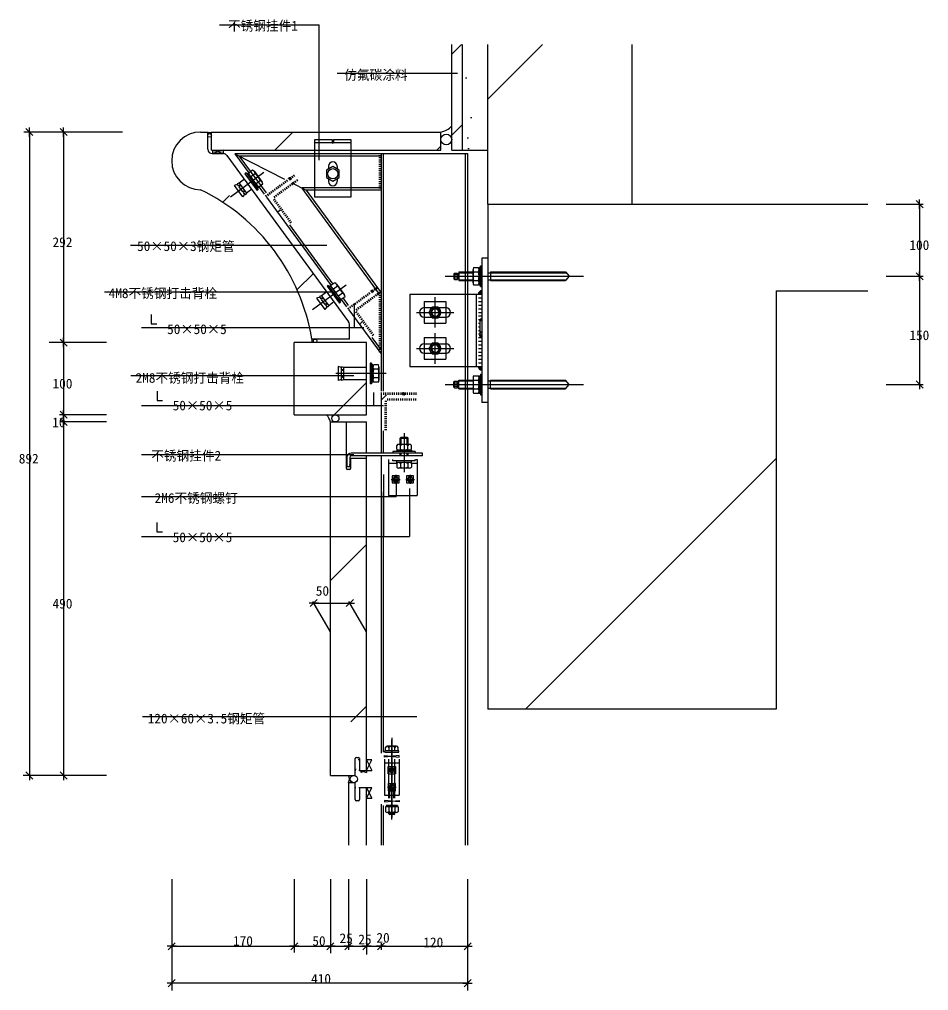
# Model space of a CAD drawing. Header units: metres. Extents: x 8914 to 10174, y 2939 to 4286.
import ezdxf

# ---------------------------------------------------------------- set-up
doc = ezdxf.new("R2010")
doc.units = ezdxf.units.M
for name, color, linetype in [('ASHADE', 1, 'Continuous'), ('图层1', 252, 'Continuous'), ('外形', 3, 'Continuous'), ('文字标注1', 4, 'Continuous'), ('轴线', 6, 'Continuous')]:
    doc.layers.add(name, color=color, linetype=linetype)

# ---------------------------------------------------------------- blocks, each defined once
blk = doc.blocks.new('_ArchTick')
blk.add_line((-0.66, 0), (0.66, 0))
at = {"color": 0, "linetype": 'ByBlock'}
blk.add_lwpolyline([(-0.5, -0.5), (0.5, 0.5)], dxfattribs=at)

msp = doc.modelspace()

# ---------------------------------------------------------------- hatches: boundary and pattern name
at = {"layer": '图层1'}
h = msp.add_hatch(dxfattribs=at)
h.set_pattern_fill('ANSI31', scale=25)
h.paths.add_polyline_path([(9528.17, 4250.84), (9513.17, 4250.84), (9513.17, 4137.89), (9513.17, 4137.89), (9513.17, 4137.89), (9513.17, 4119.07), (9513.17, 4119.06), (9513.17, 4104.45), (9528.17, 4104.45)])
h = msp.add_hatch(dxfattribs=at)
h.set_pattern_fill('AR-SAND', scale=2)
h.paths.add_polyline_path([(9528.17, 4104.45), (9563.17, 4104.45), (9563.17, 4250.84), (9528.17, 4250.84)])
h = msp.add_hatch(dxfattribs=at)
h.set_pattern_fill('ANSI31', scale=200)
h.paths.add_polyline_path([(9763.17, 4250.84), (9563.17, 4250.84), (9563.17, 4029.45), (9763.17, 4029.45)])
h.paths.add_polyline_path([(9563.17, 4029.45), (9563.17, 3934.45), (9567.17, 3934.45), (9567.17, 3935.45), (9671.17, 3935.45), (9676.17, 3929.45), (9671.17, 3923.45), (9567.17, 3923.45), (9567.17, 3924.45), (9563.17, 3924.45), (9563.17, 3784.45), (9567.17, 3784.45), (9567.17, 3785.45), (9671.17, 3785.45), (9676.17, 3779.45), (9671.17, 3773.45), (9567.17, 3773.45), (9567.17, 3774.45), (9563.17, 3774.45), (9563.17, 3329.45), (9963.17, 3329.45), (9963.17, 3909.45), (10090.28, 3909.45), (10090.28, 4029.45)])
h = msp.add_hatch(dxfattribs=at)
h.set_pattern_fill('AR-SAND', scale=1.5)
h.paths.add_polyline_path([(9513.17, 4119.07), (9513.17, 4137.89, -0.17), (9498.17, 4129.45), (9498.17, 4119.07, -0.41), (9505.67, 4126.57, -0.41)])
h = msp.add_hatch(dxfattribs=at)
h.set_pattern_fill('ANSI33', scale=50)
h.paths.add_polyline_path([(9218.69, 4073.68), (9201.64, 4096.99, 0.24), (9196.8, 4099.45), (9180.99, 4099.45, -0.41), (9174.99, 4105.45), (9174.99, 4124.68), (9174.99, 4124.7), (9174.99, 4129.45), (9164.99, 4129.45, 1), (9164.99, 4049.45, -0.24), (9319.22, 3842.45), (9371.4, 3842.45), (9371.4, 3862.85, 0.16), (9370.25, 3866.39), (9349.99, 3894.09), (9342.62, 3888.7), (9340.9, 3886.42), (9340.26, 3887.3), (9337.32, 3883.42), (9325.85, 3899.1), (9330.44, 3900.72), (9329.8, 3901.6), (9332.5, 3902.55), (9339.87, 3907.94), (9332.78, 3917.63), (9235.9, 4050.14), (9228.53, 4044.75), (9226.8, 4042.47), (9226.16, 4043.35), (9223.22, 4039.47), (9211.76, 4055.15), (9216.35, 4056.77), (9215.71, 4057.65), (9218.4, 4058.6), (9225.77, 4063.99)])
h = msp.add_hatch(dxfattribs=at)
h.set_pattern_fill('AR-SAND', scale=0.5)
h.paths.add_polyline_path([(9179.99, 4129.45, -0.36), (9174.99, 4129.45), (9174.99, 4124.7, -1), (9179.97, 4124.69), (9179.97, 4124.68)])
h = msp.add_hatch(dxfattribs=at)
h.set_pattern_fill('ANSI37', scale=10)
h.paths.add_polyline_path([(9174.99, 4124.7), (9174.99, 4124.68, 1), (9179.97, 4124.69, 1)])
h = msp.add_hatch(dxfattribs=at)
h.set_pattern_fill('ANSI33', scale=50)
h.paths.add_polyline_path([(9179.99, 4129.45), (9179.99, 4104.45), (9323.32, 4104.45), (9323.32, 4118.95), (9347.32, 4118.95), (9347.32, 4114.95, 1), (9349.32, 4114.95), (9349.32, 4118.95), (9373.32, 4118.95), (9373.32, 4104.45), (9498.17, 4104.45), (9498.17, 4129.45)])
h = msp.add_hatch(dxfattribs=at)
h.set_pattern_fill('ANSI37', scale=22.5)
h.paths.add_polyline_path([(9513.17, 4119.07, 1), (9498.17, 4119.07, 1)])
h = msp.add_hatch(dxfattribs=at)
h.set_pattern_fill('ANSI31', scale=30)
h.paths.add_polyline_path([(9298.24, 4063.71, 0.41), (9298.6, 4066.04), (9296.63, 4068.73), (9256.27, 4039.22), (9285.78, 3998.86), (9288.47, 4000.83, 0.41), (9288.83, 4003.15), (9266.5, 4033.7, -0.41), (9267.7, 4041.38)])
h = msp.add_hatch(dxfattribs=at)
h.set_pattern_fill('SOLID')
h.paths.add_polyline_path([(9290.44, 4064.21), (9290.98, 4064.6, 0.17), (9289.33, 4065.73)])
h.paths.add_polyline_path([(9289.33, 4065.73, 0.23), (9286.79, 4065.25), (9288.56, 4062.83), (9290.44, 4064.21)])
h = msp.add_hatch(dxfattribs=at)
h.set_pattern_fill('AR-CONC', scale=10)
h.paths.add_polyline_path([(9676.17, 3779.45), (9671.17, 3773.45), (9567.17, 3773.45), (9567.17, 3774.45), (9563.17, 3774.45), (9563.17, 3329.45), (9963.17, 3329.45), (9963.17, 3909.45), (10090.28, 3909.45), (10090.28, 4029.45), (9563.17, 4029.45), (9563.17, 3934.45), (9567.17, 3934.45), (9567.17, 3935.45), (9671.17, 3935.45), (9676.17, 3929.45), (9671.17, 3923.45), (9567.17, 3923.45), (9567.17, 3924.45), (9563.17, 3924.45), (9563.17, 3784.45), (9567.17, 3784.45), (9567.17, 3785.45), (9671.17, 3785.45)])
h = msp.add_hatch(dxfattribs=at)
h.set_pattern_fill('ANSI31', scale=30)
h.paths.add_polyline_path([(9412.33, 3907.66, 0.41), (9412.69, 3909.99), (9410.73, 3912.68), (9370.36, 3883.17), (9399.87, 3842.81), (9402.56, 3844.78, 0.41), (9402.93, 3847.1), (9380.6, 3877.65, -0.41), (9381.79, 3885.33)])
h = msp.add_hatch(dxfattribs=at)
h.set_pattern_fill('SOLID')
h.paths.add_polyline_path([(9403.42, 3909.68), (9404.54, 3908.16), (9405.08, 3908.55, 0.17)])
h.paths.add_polyline_path([(9403.42, 3909.68, 0.23), (9400.88, 3909.2), (9402.65, 3906.78), (9404.54, 3908.16)])
h = msp.add_hatch(dxfattribs=at)
h.set_pattern_fill('SOLID')
h.paths.add_polyline_path([(9555.17, 3909.45, 0.41), (9550.17, 3904.45), (9555.17, 3904.45)])
h = msp.add_hatch(dxfattribs=at)
h.set_pattern_fill('SOLID')
h.paths.add_polyline_path([(9555.17, 3870.74, 0.41), (9552.17, 3867.74), (9555.17, 3867.74)])
h = msp.add_hatch(dxfattribs=at)
h.set_pattern_fill('ANSI31,_O', scale=5)
h.set_pattern_definition([(45, (0, 0), (-11.22532, 11.22532), [])])
h.paths.add_polyline_path([(9552.17, 3847.74), (9555.17, 3847.74), (9555.17, 3867.74), (9552.17, 3867.74)])
h = msp.add_hatch(dxfattribs=at)
h.set_pattern_fill('ANSI33', scale=50)
h.paths.add_polyline_path([(9394.99, 3815.11), (9394.99, 3837.45), (9294.99, 3837.45), (9294.99, 3737.45), (9394.99, 3737.45), (9394.99, 3785.95), (9363.13, 3785.95), (9360.39, 3785.13), (9360.39, 3786.22), (9355.73, 3784.81), (9355.73, 3804.24), (9360.39, 3802.84), (9360.39, 3803.93), (9363.13, 3803.1), (9394.99, 3803.1)])
h = msp.add_hatch(dxfattribs=at)
h.set_pattern_fill('AR-SAND', scale=0.5)
h.paths.add_polyline_path([(9319.22, 3842.45, -0.22), (9319.18, 3837.45), (9323.86, 3837.45, -0.41), (9321.36, 3839.95, -0.41), (9323.86, 3842.45)])
h = msp.add_hatch(dxfattribs=at)
h.set_pattern_fill('ANSI37', scale=10)
h.paths.add_polyline_path([(9326.36, 3839.95, 1), (9321.36, 3839.95, 1)])
h = msp.add_hatch(dxfattribs=at)
h.set_pattern_fill('SOLID')
h.paths.add_polyline_path([(9555.17, 3844.74, -0.41), (9552.17, 3847.74), (9555.17, 3847.74)])
h = msp.add_hatch(dxfattribs=at)
h.set_pattern_fill('SOLID')
h.paths.add_polyline_path([(9555.17, 3799.45, -0.41), (9550.17, 3804.45), (9555.17, 3804.45)])
h = msp.add_hatch(dxfattribs=at)
h.set_pattern_fill('ANSI31', scale=30)
h.paths.add_polyline_path([(9463.51, 3760.12, 0.41), (9465.17, 3761.78), (9465.17, 3765.12), (9415.17, 3765.12), (9415.17, 3715.12), (9418.51, 3715.12, 0.41), (9420.17, 3716.78), (9420.17, 3754.62, -0.41), (9425.67, 3760.12)])
h = msp.add_hatch(dxfattribs=at)
h.set_pattern_fill('SOLID')
h.paths.add_polyline_path([(9447.32, 3767), (9447.32, 3765.11), (9447.99, 3765.11, 0.17)])
h.paths.add_polyline_path([(9447.32, 3767, 0.23), (9444.99, 3768.11), (9444.99, 3765.11), (9447.32, 3765.11)])
h = msp.add_hatch(dxfattribs=at)
h.set_pattern_fill('AR-SAND')
h.paths.add_polyline_path([(9351.91, 3737.45), (9339.36, 3737.45, -0.17), (9344.99, 3727.45), (9351.91, 3727.45, -0.41), (9346.91, 3732.45, -0.41)])
h = msp.add_hatch(dxfattribs=at)
h.set_pattern_fill('ANSI37', scale=15)
h.paths.add_polyline_path([(9356.91, 3732.45, 1), (9346.91, 3732.45, 1)])
h = msp.add_hatch(dxfattribs=at)
h.set_pattern_fill('ANSI33', scale=50)
h.paths.add_polyline_path([(9394.99, 3677.45), (9373.11, 3677.45), (9373.11, 3662.95, -0.41), (9371.61, 3661.45), (9368.61, 3661.45, -0.41), (9367.11, 3662.95), (9367.11, 3727.45), (9344.99, 3727.45), (9344.99, 3237.45), (9379.49, 3237.45), (9379.49, 3260.95, -0.41), (9380.99, 3262.45), (9383.99, 3262.45, -0.41), (9385.49, 3260.95), (9385.49, 3244.45), (9394.99, 3244.45)])
h = msp.add_hatch(dxfattribs=at)
h.set_pattern_fill('AR-SAND', scale=0.5)
h.paths.add_polyline_path([(9373.11, 3677.45), (9371.99, 3677.45), (9371.99, 3665.45), (9367.99, 3665.45), (9367.99, 3677.45), (9367.11, 3677.45), (9367.11, 3662.95, 0.41), (9368.61, 3661.45), (9371.61, 3661.45, 0.41), (9373.11, 3662.95)])
h = msp.add_hatch(dxfattribs=at)
h.set_pattern_fill('ANSI31', scale=30)
h.paths.add_polyline_path([(9463.51, 3675.46, 0.41), (9465.17, 3677.12), (9465.17, 3680.46), (9415.17, 3680.46), (9415.17, 3630.46), (9418.51, 3630.46, 0.41), (9420.17, 3632.12), (9420.17, 3669.96, -0.41), (9425.67, 3675.46)])
h = msp.add_hatch(dxfattribs=at)
h.set_pattern_fill('AR-SAND', scale=0.5)
h.paths.add_polyline_path([(9385.49, 3260.95, 0.41), (9383.99, 3262.45), (9380.99, 3262.45, 0.41), (9379.49, 3260.95), (9379.49, 3244.45), (9380.37, 3244.45), (9380.37, 3256.12, -0.6), (9381.62, 3258.45), (9383.12, 3258.45, -0.6), (9384.37, 3256.12), (9384.37, 3244.45), (9385.49, 3244.45)])
h = msp.add_hatch(dxfattribs=at)
h.set_pattern_fill('AR-SAND')
h.paths.add_polyline_path([(9369.99, 3237.45, -0.29), (9369.99, 3227.45), (9377.44, 3227.45, -0.41), (9372.44, 3232.45, -0.41), (9377.44, 3237.45)])
h = msp.add_hatch(dxfattribs=at)
h.set_pattern_fill('ANSI37', scale=20)
h.paths.add_polyline_path([(9382.44, 3232.45, 1), (9372.44, 3232.45, 1)])
h = msp.add_hatch(dxfattribs=at)
h.set_pattern_fill('ANSI33', scale=50)
h.paths.add_polyline_path([(9369.99, 3140.99), (9394.99, 3140.99), (9394.99, 3220.45), (9385.49, 3220.45), (9385.49, 3203.95, -0.41), (9383.99, 3202.45), (9380.99, 3202.45, -0.41), (9379.49, 3203.95), (9379.49, 3227.45), (9369.99, 3227.45)])
h = msp.add_hatch(dxfattribs=at)
h.set_pattern_fill('AR-SAND', scale=0.5)
h.paths.add_polyline_path([(9385.49, 3220.45), (9384.37, 3220.45), (9384.37, 3208.78, -0.6), (9383.12, 3206.45), (9381.62, 3206.45, -0.6), (9380.37, 3208.78), (9380.37, 3220.45), (9379.49, 3220.45), (9379.49, 3203.95, 0.41), (9380.99, 3202.45), (9383.99, 3202.45, 0.41), (9385.49, 3203.95)])

# ---------------------------------------------------------------- linework, layer by layer
for p, q in [((9528.17, 4104.45), (9528.17, 4250.84)), ((9056.98, 4129.45), (8919.76, 4129.45)), ((8927.66, 4129.45), (8927.66, 3237.45)), ((8975.17, 4129.45), (8975.17, 3837.45)), ((9056.98, 4129.45), (8995.33, 4129.45)), ((9323.32, 4118.95), (9347.32, 4118.95)), ((9323.32, 4038.95), (9323.32, 4118.95)), ((9347.32, 4118.95), (9347.32, 4114.95)), ((9349.32, 4118.95), (9349.32, 4114.95)), ((9349.32, 4118.95), (9373.32, 4118.95)), ((9349.32, 4114.95), (9373.32, 4114.95)), ((9373.32, 4118.95), (9373.32, 4038.95)), ((9181.88, 4104.45), (9196.8, 4099.45)), ((9196.8, 4104.45), (9181.88, 4099.45)), ((9181.88, 4099.45), (9181.88, 4104.45)), ((9196.8, 4099.45), (9196.8, 4104.45)), ((9212.35, 4099.29), (9281.59, 4063.92)), ((9415.17, 4096.45), (9412.17, 4096.45)), ((9415.17, 4093.45), (9412.17, 4093.45)), ((9342.32, 4082.13), (9342.32, 4078.18)), ((9354.32, 4082.13), (9354.32, 4078.18)), ((9415.17, 4090.45), (9412.17, 4090.45)), ((9415.17, 4087.45), (9412.17, 4087.45)), ((9415.17, 4084.45), (9412.17, 4084.45)), ((9415.17, 4081.45), (9412.17, 4081.45)), ((9228.04, 4072.75), (9226.43, 4071.57)), ((9226.43, 4071.57), (9243.32, 4048.46)), ((9228.04, 4072.75), (9244.93, 4049.64)), ((9231.03, 4072.06), (9229.41, 4070.87)), ((9231.03, 4072.06), (9245.18, 4052.7)), ((9237.11, 4076.5), (9231.72, 4072.56)), ((9240.65, 4071.66), (9235.26, 4067.73)), ((9239.58, 4074.59), (9250.19, 4060.08)), ((9288.67, 4066.63), (9290.44, 4064.21)), ((9291.1, 4068.4), (9292.87, 4065.98)), ((9293.52, 4070.17), (9295.29, 4067.75)), ((9415.17, 4078.45), (9412.17, 4078.45)), ((9415.17, 4075.45), (9412.17, 4075.45)), ((9415.17, 4072.45), (9412.17, 4072.45)), ((9415.17, 4069.45), (9412.17, 4069.45)), ((9415.17, 4066.45), (9412.17, 4066.45)), ((9216.35, 4056.77), (9211.76, 4055.15)), ((9211.76, 4055.15), (9223.22, 4039.47)), ((9218.4, 4058.6), (9215.71, 4057.65)), ((9218.11, 4054.36), (9215.71, 4057.65)), ((9220.32, 4055.98), (9218.11, 4054.36)), ((9225.77, 4063.99), (9218.4, 4058.6)), ((9218.4, 4058.6), (9228.53, 4044.75)), ((9220.93, 4055.14), (9218.73, 4053.52)), ((9223.79, 4046.6), (9218.73, 4053.52)), ((9247.72, 4061.99), (9242.34, 4058.05)), ((9245.18, 4052.7), (9243.56, 4051.52)), ((9251.26, 4057.15), (9245.87, 4053.21)), ((9269.3, 4052.46), (9271.07, 4050.04)), ((9271.72, 4054.23), (9273.49, 4051.81)), ((9274.14, 4056), (9275.91, 4053.58)), ((9276.56, 4057.77), (9278.34, 4055.35)), ((9278.99, 4059.55), (9280.76, 4057.12)), ((9281.41, 4061.32), (9283.18, 4058.89)), ((9285.48, 4050.67), (9283.71, 4053.09)), ((9283.83, 4063.09), (9285.6, 4060.66)), ((9287.9, 4052.44), (9286.13, 4054.86)), ((9290.32, 4054.21), (9288.55, 4056.63)), ((9292.74, 4055.98), (9290.97, 4058.4)), ((9291.56, 4058.83), (9311.21, 4048.79)), ((9295.17, 4057.75), (9293.4, 4060.17)), ((9297.59, 4059.52), (9295.82, 4061.94)), ((9300.01, 4061.29), (9298.24, 4063.71)), ((9342.32, 4064.92), (9342.32, 4060.98)), ((9354.32, 4064.92), (9354.32, 4060.98)), ((9415.17, 4063.45), (9412.17, 4063.45)), ((9415.17, 4060.45), (9412.17, 4060.45)), ((9415.17, 4057.45), (9412.17, 4057.45)), ((9415.17, 4054.45), (9412.17, 4054.45)), ((9226.16, 4043.35), (9223.22, 4039.47)), ((9226, 4048.21), (9223.79, 4046.6)), ((9226.61, 4047.38), (9224.4, 4045.76)), ((9226.8, 4042.47), (9224.4, 4045.76)), ((9228.53, 4044.75), (9226.8, 4042.47)), ((9235.9, 4050.14), (9228.53, 4044.75)), ((9244.93, 4049.64), (9243.32, 4048.46)), ((9254.77, 4041.84), (9256.47, 4039.52)), ((9257.19, 4043.61), (9258.96, 4041.19)), ((9259.61, 4045.38), (9261.38, 4042.96)), ((9262.03, 4047.15), (9263.73, 4044.83)), ((9264.46, 4048.92), (9266.23, 4046.5)), ((9268.53, 4038.27), (9266.83, 4040.59)), ((9266.88, 4050.69), (9268.65, 4048.27)), ((9270.95, 4040.04), (9269.18, 4042.46)), ((9273.37, 4041.81), (9271.6, 4044.23)), ((9275.79, 4043.58), (9274.02, 4046)), ((9278.21, 4045.35), (9276.44, 4047.78)), ((9280.64, 4047.12), (9278.86, 4049.55)), ((9283.06, 4048.89), (9281.29, 4051.32)), ((9373.32, 4038.95), (9323.32, 4038.95)), ((9415.17, 4051.45), (9412.17, 4051.45)), ((9268.24, 4036.41), (9265.92, 4034.71)), ((9270.01, 4033.99), (9267.59, 4032.21)), ((9271.78, 4031.56), (9269.36, 4029.79)), ((9273.55, 4029.14), (9271.13, 4027.37)), ((9275.33, 4026.72), (9272.9, 4024.95)), ((10115.79, 4029.45), (10166.98, 4029.45)), ((10162.02, 4029.45), (10162.02, 3929.45)), ((9277.1, 4024.3), (9274.68, 4022.53)), ((9278.87, 4021.88), (9276.45, 4020.11)), ((9280.64, 4019.46), (9278.22, 4017.69)), ((9282.41, 4017.04), (9279.99, 4015.27)), ((9284.18, 4014.62), (9281.76, 4012.85)), ((9285.96, 4012.2), (9283.54, 4010.43)), ((9287.73, 4009.78), (9285.31, 4008.01)), ((9289.5, 4007.36), (9287.08, 4005.58)), ((9291.27, 4004.94), (9288.85, 4003.16)), ((9517.17, 3933.95), (9516.17, 3932.95)), ((9516.17, 3932.95), (9516.17, 3925.95)), ((9517.17, 3933.95), (9521.17, 3933.95)), ((9517.17, 3931.7), (9521.17, 3931.7)), ((9521.17, 3933.95), (9521.17, 3924.95)), ((9523.17, 3932.45), (9521.17, 3932.45)), ((9523.17, 3935.45), (9542.77, 3935.45)), ((9523.17, 3935.45), (9523.17, 3923.45)), ((9523.17, 3934.45), (9542.77, 3934.45)), ((9542.77, 3920.46), (9542.77, 3938.44)), ((9543.64, 3941.44), (9550.31, 3941.44)), ((9543.64, 3935.45), (9550.31, 3935.45)), ((9551.17, 3917.46), (9551.17, 3941.44)), ((9551.17, 3941.44), (9553.17, 3941.44)), ((9553.17, 3915.14), (9553.17, 3943.76)), ((9553.17, 3943.76), (9555.17, 3943.76)), ((9555.17, 3915.14), (9555.17, 3943.76)), ((9563.17, 3934.45), (9672.01, 3934.45)), ((9567.17, 3935.45), (9671.17, 3935.45)), ((9567.17, 3935.45), (9567.17, 3923.45)), ((9671.17, 3935.45), (9676.17, 3929.45)), ((9351.2, 3920.45), (9345.82, 3916.52)), ((9353.67, 3918.54), (9364.28, 3904.03)), ((9516.17, 3925.95), (9517.17, 3924.95)), ((9517.17, 3927.2), (9521.17, 3927.2)), ((9517.17, 3924.95), (9521.17, 3924.95)), ((9523.17, 3926.45), (9521.17, 3926.45)), ((9523.17, 3924.45), (9542.77, 3924.45)), ((9523.17, 3923.45), (9542.77, 3923.45)), ((9543.64, 3923.46), (9550.31, 3923.46)), ((9563.17, 3924.45), (9672.01, 3924.45)), ((9567.17, 3923.45), (9671.17, 3923.45)), ((9676.17, 3929.45), (9671.17, 3923.45)), ((10115.79, 3929.45), (10166.98, 3929.45)), ((10115.79, 3929.45), (10166.98, 3929.45)), ((10162.02, 3929.45), (10162.02, 3779.45)), ((9339.87, 3907.94), (9332.5, 3902.55)), ((9342.13, 3916.7), (9340.52, 3915.52)), ((9340.52, 3915.52), (9357.41, 3892.41)), ((9342.13, 3916.7), (9359.03, 3893.6)), ((9345.12, 3916.01), (9343.5, 3914.83)), ((9345.12, 3916.01), (9359.27, 3896.65)), ((9354.74, 3915.61), (9349.35, 3911.68)), ((9361.82, 3905.94), (9356.43, 3902)), ((9395.5, 3905.27), (9397.27, 3902.84)), ((9397.92, 3907.04), (9399.69, 3904.62)), ((9402.77, 3910.58), (9404.54, 3908.16)), ((9405.19, 3912.35), (9406.96, 3909.93)), ((9407.61, 3914.12), (9409.38, 3911.7)), ((9411.68, 3903.47), (9409.91, 3905.89)), ((9415.17, 3905.88), (9412.17, 3905.88)), ((9414.1, 3905.24), (9412.33, 3907.66)), ((9543.64, 3917.46), (9550.31, 3917.46)), ((9551.17, 3917.46), (9553.17, 3917.46)), ((9553.17, 3915.14), (9555.17, 3915.14)), ((9330.44, 3900.72), (9325.85, 3899.1)), ((9325.85, 3899.1), (9337.32, 3883.42)), ((9332.5, 3902.55), (9329.8, 3901.6)), ((9332.2, 3898.31), (9329.8, 3901.6)), ((9334.41, 3899.93), (9332.2, 3898.31)), ((9332.5, 3902.55), (9342.62, 3888.7)), ((9335.03, 3899.09), (9332.82, 3897.47)), ((9337.88, 3890.55), (9332.82, 3897.47)), ((9340.09, 3892.17), (9337.88, 3890.55)), ((9340.7, 3891.33), (9338.49, 3889.71)), ((9349.99, 3894.09), (9342.62, 3888.7)), ((9359.03, 3893.6), (9357.41, 3892.41)), ((9359.27, 3896.65), (9357.66, 3895.47)), ((9365.35, 3901.1), (9359.97, 3897.16)), ((9376.13, 3891.1), (9377.82, 3888.78)), ((9378.55, 3892.87), (9380.32, 3890.45)), ((9380.97, 3894.64), (9382.74, 3892.22)), ((9383.39, 3896.41), (9385.16, 3893.99)), ((9385.81, 3898.18), (9387.58, 3895.76)), ((9388.24, 3899.95), (9390.01, 3897.53)), ((9392.31, 3889.3), (9390.54, 3891.73)), ((9390.66, 3901.73), (9392.43, 3899.3)), ((9394.73, 3891.07), (9392.96, 3893.5)), ((9393.08, 3903.5), (9394.85, 3901.07)), ((9397.15, 3892.85), (9395.38, 3895.27)), ((9399.57, 3894.62), (9397.8, 3897.04)), ((9401.99, 3896.39), (9400.22, 3898.81)), ((9404.42, 3898.16), (9402.64, 3900.58)), ((9406.84, 3899.93), (9405.07, 3902.35)), ((9409.26, 3901.7), (9407.49, 3904.12)), ((9415.17, 3902.88), (9412.17, 3902.88)), ((9415.17, 3899.88), (9412.17, 3899.88)), ((9415.17, 3896.88), (9412.17, 3896.88)), ((9415.17, 3893.88), (9412.17, 3893.88)), ((9415.17, 3890.88), (9412.17, 3890.88)), ((9340.26, 3887.3), (9337.32, 3883.42)), ((9340.9, 3886.42), (9338.49, 3889.71)), ((9342.62, 3888.7), (9340.9, 3886.42)), ((9368.86, 3885.79), (9370.56, 3883.47)), ((9371.28, 3887.56), (9373.05, 3885.14)), ((9373.71, 3889.33), (9375.48, 3886.91)), ((9382.33, 3880.36), (9380.01, 3878.66)), ((9382.62, 3882.22), (9380.92, 3884.54)), ((9384.1, 3877.94), (9381.68, 3876.16)), ((9385.04, 3883.99), (9383.27, 3886.41)), ((9387.46, 3885.76), (9385.69, 3888.18)), ((9389.88, 3887.53), (9388.11, 3889.96)), ((9415.17, 3887.88), (9412.17, 3887.88)), ((9415.17, 3884.88), (9412.17, 3884.88)), ((9415.17, 3881.88), (9412.17, 3881.88)), ((9415.17, 3878.88), (9412.17, 3878.88)), ((9096.72, 3876.26), (9096.72, 3863.32)), ((9385.87, 3875.52), (9383.45, 3873.74)), ((9387.65, 3873.09), (9385.23, 3871.32)), ((9389.42, 3870.67), (9387, 3868.9)), ((9391.19, 3868.25), (9388.77, 3866.48)), ((9392.96, 3865.83), (9390.54, 3864.06)), ((9415.17, 3875.88), (9412.17, 3875.88)), ((9415.17, 3872.88), (9412.17, 3872.88)), ((9415.17, 3869.88), (9412.17, 3869.88)), ((9415.17, 3866.88), (9412.17, 3866.88)), ((9415.17, 3863.88), (9412.17, 3863.88)), ((9096.72, 3863.32), (9104.27, 3863.32)), ((9394.73, 3863.41), (9392.31, 3861.64)), ((9396.51, 3860.99), (9394.08, 3859.22)), ((9398.28, 3858.57), (9395.86, 3856.8)), ((9400.05, 3856.15), (9397.63, 3854.38)), ((9401.82, 3853.73), (9399.4, 3851.96)), ((9403.59, 3851.31), (9401.17, 3849.54)), ((9415.17, 3860.88), (9412.17, 3860.88)), ((9415.17, 3857.88), (9412.17, 3857.88)), ((9415.17, 3854.88), (9412.17, 3854.88)), ((9415.17, 3851.88), (9412.17, 3851.88)), ((9034.57, 3837.45), (8954.89, 3837.45)), ((8975.17, 3837.45), (8975.17, 3737.45)), ((9405.36, 3848.89), (9402.94, 3847.11)), ((9415.17, 3848.88), (9412.17, 3848.88)), ((9415.17, 3845.88), (9412.17, 3845.88)), ((9415.17, 3842.88), (9412.17, 3842.88)), ((9415.17, 3839.88), (9412.17, 3839.88)), ((9415.17, 3836.88), (9412.17, 3836.88)), ((9415.17, 3833.88), (9412.17, 3833.88)), ((9415.17, 3830.88), (9412.17, 3830.88)), ((9415.17, 3827.88), (9412.17, 3827.88)), ((9415.17, 3824.88), (9412.17, 3824.88)), ((9360.39, 3802.84), (9355.73, 3804.24)), ((9355.73, 3804.24), (9355.73, 3784.81)), ((9363.13, 3803.1), (9360.39, 3803.93)), ((9360.39, 3799.86), (9360.39, 3803.93)), ((9363.13, 3799.86), (9360.39, 3799.86)), ((9363.13, 3798.82), (9360.39, 3798.82)), ((9360.39, 3790.24), (9360.39, 3798.82)), ((9394.99, 3803.1), (9363.13, 3803.1)), ((9363.13, 3803.1), (9363.13, 3785.95)), ((9401.99, 3808.84), (9399.99, 3808.84)), ((9399.99, 3808.84), (9399.99, 3780.22)), ((9401.99, 3808.84), (9401.99, 3780.22)), ((9403.99, 3806.52), (9401.99, 3806.52)), ((9403.99, 3806.52), (9403.99, 3782.54)), ((9411.53, 3806.52), (9404.85, 3806.52)), ((9411.53, 3800.52), (9404.85, 3800.52)), ((9412.39, 3803.52), (9412.39, 3785.54)), ((9360.39, 3786.22), (9355.73, 3784.81)), ((9363.13, 3790.24), (9360.39, 3790.24)), ((9360.39, 3785.13), (9360.39, 3789.2)), ((9363.13, 3789.2), (9360.39, 3789.2)), ((9363.13, 3785.95), (9360.39, 3785.13)), ((9394.99, 3785.95), (9363.13, 3785.95)), ((9411.53, 3788.53), (9404.85, 3788.53)), ((9516.17, 3782.95), (9517.17, 3783.95)), ((9517.17, 3783.95), (9521.17, 3783.95)), ((9521.17, 3774.95), (9521.17, 3783.95)), ((9523.17, 3785.45), (9542.77, 3785.45)), ((9523.17, 3773.45), (9523.17, 3785.45)), ((9523.17, 3784.45), (9542.77, 3784.45)), ((9542.77, 3788.44), (9542.77, 3770.46)), ((9543.64, 3791.44), (9550.31, 3791.44)), ((9543.64, 3785.45), (9550.31, 3785.45)), ((9551.17, 3791.44), (9553.17, 3791.44)), ((9551.17, 3791.44), (9551.17, 3767.46)), ((9553.17, 3793.76), (9555.17, 3793.76)), ((9553.17, 3793.76), (9553.17, 3765.14)), ((9555.17, 3793.76), (9555.17, 3765.14)), ((9563.17, 3784.45), (9672.01, 3784.45)), ((9567.17, 3785.45), (9671.17, 3785.45)), ((9567.17, 3773.45), (9567.17, 3785.45)), ((9676.17, 3779.45), (9671.17, 3785.45)), ((9104.71, 3770.33), (9104.71, 3757.39)), ((9401.99, 3780.22), (9399.99, 3780.22)), ((9403.99, 3782.54), (9401.99, 3782.54)), ((9411.53, 3782.54), (9404.85, 3782.54)), ((9516.17, 3775.95), (9516.17, 3782.95)), ((9517.17, 3774.95), (9516.17, 3775.95)), ((9517.17, 3781.7), (9521.17, 3781.7)), ((9517.17, 3777.2), (9521.17, 3777.2)), ((9517.17, 3774.95), (9521.17, 3774.95)), ((9523.17, 3782.45), (9521.17, 3782.45)), ((9523.17, 3776.45), (9521.17, 3776.45)), ((9523.17, 3774.45), (9542.77, 3774.45)), ((9523.17, 3773.45), (9542.77, 3773.45)), ((9543.64, 3773.46), (9550.31, 3773.46)), ((9563.17, 3774.45), (9672.01, 3774.45)), ((9567.17, 3773.45), (9671.17, 3773.45)), ((9671.17, 3773.45), (9676.17, 3779.45)), ((10115.79, 3779.45), (10166.98, 3779.45)), ((9104.71, 3757.39), (9112.27, 3757.39)), ((9415.51, 3768.12), (9415.51, 3765.24)), ((9418.51, 3768.12), (9418.51, 3765.12)), ((9421.51, 3768.12), (9421.51, 3765.12)), ((9424.51, 3768.12), (9424.51, 3765.24)), ((9424.51, 3757.12), (9424.51, 3759.99)), ((9427.51, 3768.12), (9427.51, 3765.12)), ((9427.51, 3757.12), (9427.51, 3760.12)), ((9430.51, 3768.12), (9430.51, 3765.12)), ((9430.51, 3757.12), (9430.51, 3760.12)), ((9433.51, 3768.12), (9433.51, 3765.12)), ((9433.51, 3757.12), (9433.51, 3760.12)), ((9436.51, 3768.12), (9436.51, 3765.12)), ((9436.51, 3757.12), (9436.51, 3760.12)), ((9439.51, 3768.12), (9439.51, 3765.12)), ((9439.51, 3757.12), (9439.51, 3760.12)), ((9442.51, 3768.12), (9442.51, 3765.12)), ((9442.51, 3757.12), (9442.51, 3760.12)), ((9445.51, 3768.12), (9445.51, 3765.12)), ((9445.51, 3757.12), (9445.51, 3760.12)), ((9448.51, 3768.12), (9448.51, 3765.12)), ((9448.51, 3757.12), (9448.51, 3760.12)), ((9451.51, 3768.12), (9451.51, 3765.12)), ((9451.51, 3757.12), (9451.51, 3760.12)), ((9454.51, 3768.12), (9454.51, 3765.12)), ((9454.51, 3757.12), (9454.51, 3760.12)), ((9457.51, 3768.12), (9457.51, 3765.12)), ((9457.51, 3757.12), (9457.51, 3760.12)), ((9460.51, 3768.12), (9460.51, 3765.12)), ((9460.51, 3757.12), (9460.51, 3760.12)), ((9463.51, 3768.12), (9463.51, 3765.12)), ((9463.51, 3757.12), (9463.51, 3760.12)), ((9543.64, 3767.46), (9550.31, 3767.46)), ((9551.17, 3767.46), (9553.17, 3767.46)), ((9553.17, 3765.14), (9555.17, 3765.14)), ((9423.17, 3752.78), (9420.17, 3752.78)), ((9423.17, 3749.78), (9420.17, 3749.78)), ((9423.18, 3746.78), (9420.18, 3746.78)), ((9423.18, 3743.78), (9420.18, 3743.78)), ((9423.17, 3755.78), (9420.3, 3755.78)), ((9034.57, 3737.45), (8969.55, 3737.45)), ((8975.17, 3737.45), (8975.17, 3727.45)), ((9423.18, 3740.78), (9420.18, 3740.78)), ((9423.18, 3737.78), (9420.18, 3737.78)), ((9423.18, 3734.78), (9420.18, 3734.78)), ((9423.18, 3731.78), (9420.18, 3731.78)), ((9034.57, 3727.45), (8970.19, 3727.45)), ((8975.17, 3727.45), (8975.17, 3237.45)), ((9423.19, 3728.78), (9420.19, 3728.78)), ((9423.19, 3725.78), (9420.19, 3725.78)), ((9423.19, 3722.78), (9420.19, 3722.78)), ((9423.19, 3719.78), (9420.19, 3719.78)), ((9423.19, 3716.78), (9420.19, 3716.78)), ((9441.64, 3705.08), (9442.94, 3706.38)), ((9441.64, 3696.45), (9441.64, 3705.08)), ((9441.64, 3705.08), (9452.63, 3705.08)), ((9442.94, 3706.38), (9451.33, 3706.38)), ((9442.94, 3696.45), (9442.94, 3705.08)), ((9452.63, 3705.08), (9451.33, 3706.38)), ((9451.33, 3696.45), (9451.33, 3705.08)), ((9452.63, 3696.45), (9452.63, 3705.08)), ((9437.04, 3689.95), (9437.04, 3694.95)), ((9454.71, 3696.45), (9439.56, 3696.45)), ((9442.09, 3689.95), (9442.09, 3694.95)), ((9452.18, 3689.95), (9452.18, 3694.95)), ((9457.23, 3689.95), (9457.23, 3694.95)), ((9367.99, 3678.45), (9367.99, 3665.45)), ((9371.99, 3678.45), (9371.99, 3665.45)), ((9472.63, 3684.45), (9373.99, 3684.45)), ((9472.63, 3680.45), (9373.99, 3680.45)), ((9462.55, 3686.45), (9431.72, 3686.45)), ((9431.72, 3686.45), (9431.72, 3684.45)), ((9431.72, 3673.45), (9431.72, 3675.45)), ((9457.23, 3688.45), (9437.04, 3688.45)), ((9437.04, 3688.45), (9437.04, 3686.45)), ((9441.64, 3680.45), (9441.64, 3684.45)), ((9442.94, 3680.45), (9442.94, 3684.45)), ((9451.33, 3680.45), (9451.33, 3684.45)), ((9452.63, 3680.45), (9452.63, 3684.45)), ((9457.23, 3688.45), (9457.23, 3686.45)), ((9462.55, 3686.45), (9462.55, 3684.45)), ((9462.55, 3673.45), (9462.55, 3675.45)), ((9472.63, 3680.45), (9472.63, 3684.45)), ((9371.99, 3665.45), (9367.99, 3665.45)), ((9462.55, 3673.45), (9431.72, 3673.45)), ((9437.04, 3671.45), (9437.04, 3673.45)), ((9457.23, 3671.45), (9437.04, 3671.45)), ((9437.04, 3669.95), (9437.04, 3664.95)), ((9454.71, 3663.45), (9439.56, 3663.45)), ((9442.09, 3669.95), (9442.09, 3664.95)), ((9452.18, 3669.95), (9452.18, 3664.95)), ((9457.23, 3671.45), (9457.23, 3673.45)), ((9457.23, 3669.95), (9457.23, 3664.95)), ((9104.51, 3588.1), (9104.51, 3575.16)), ((9104.51, 3575.16), (9112.06, 3575.16)), ((9344.99, 3436.51), (9320.64, 3478.69)), ((9321.93, 3476.44), (9371.93, 3476.44)), ((9394.99, 3436.51), (9370.64, 3478.69)), ((9420.57, 3269.95), (9420.57, 3271.55)), ((9421.37, 3271.55), (9421.37, 3276.35)), ((9436.57, 3277.95), (9423.77, 3277.95)), ((9438.97, 3271.55), (9438.97, 3276.35)), ((9394.99, 3244.45), (9402.37, 3258.95)), ((9394.99, 3258.95), (9402.37, 3244.45)), ((9402.37, 3258.95), (9394.99, 3258.95)), ((9420.17, 3264.95), (9440.17, 3262.95)), ((9440.17, 3264.95), (9420.17, 3262.95)), ((9420.17, 3262.95), (9420.17, 3264.95)), ((9420.17, 3259.95), (9420.17, 3209.95)), ((9420.57, 3269.95), (9439.77, 3269.95)), ((9426.15, 3205.95), (9426.15, 3259.95)), ((9434.15, 3205.95), (9434.15, 3259.95)), ((9440.17, 3262.95), (9440.17, 3264.95)), ((9440.17, 3259.95), (9440.17, 3209.95)), ((9420.17, 3254.95), (9426.15, 3254.95)), ((9434.15, 3254.95), (9440.17, 3254.95)), ((9034.57, 3237.45), (8919.08, 3237.45)), ((9034.57, 3237.45), (8919.08, 3237.45)), ((9380.37, 3244.45), (9379.49, 3244.45)), ((9385.49, 3244.45), (9384.37, 3244.45)), ((9394.99, 3244.45), (9386.99, 3241.45)), ((9386.99, 3244.45), (9386.99, 3241.45)), ((9386.99, 3244.45), (9394.99, 3241.45)), ((9394.99, 3244.45), (9402.37, 3244.45)), ((9394.99, 3244.45), (9394.99, 3241.45)), ((9380.37, 3220.45), (9379.49, 3220.45)), ((9385.49, 3220.45), (9384.37, 3220.45)), ((9402.37, 3220.45), (9394.99, 3220.45)), ((9394.99, 3220.45), (9402.37, 3205.95)), ((9394.99, 3205.95), (9402.37, 3220.45)), ((9426.15, 3218.22), (9434.15, 3218.22)), ((9427.35, 3205.95), (9427.35, 3218.22)), ((9432.95, 3205.95), (9432.95, 3218.22)), ((9394.99, 3205.95), (9402.37, 3205.95)), ((9420.17, 3209.95), (9426.15, 3209.95)), ((9434.15, 3209.95), (9440.17, 3209.95)), ((9440.17, 3200.95), (9420.17, 3202.95)), ((9420.17, 3200.95), (9440.17, 3202.95)), ((9420.17, 3202.95), (9420.17, 3200.95)), ((9438.95, 3193.95), (9421.35, 3193.95)), ((9421.35, 3193.95), (9421.35, 3187.56)), ((9422.43, 3195.95), (9422.43, 3193.95)), ((9437.87, 3195.95), (9422.43, 3195.95)), ((9437.87, 3193.95), (9422.43, 3193.95)), ((9426.15, 3193.95), (9426.15, 3187.56)), ((9430.17, 3195.95), (9428.75, 3193.95)), ((9431.58, 3195.95), (9430.16, 3193.95)), ((9434.15, 3193.95), (9434.15, 3187.56)), ((9437.87, 3195.95), (9437.87, 3193.95)), ((9438.95, 3193.95), (9438.95, 3187.56)), ((9440.17, 3202.95), (9440.17, 3200.95)), ((9436.55, 3185.96), (9423.75, 3185.96)), ((9426.15, 3184.36), (9426.15, 3185.96)), ((9434.15, 3184.36), (9426.15, 3184.36)), ((9426.15, 3184.36), (9427.35, 3183.16)), ((9427.35, 3184.36), (9427.35, 3185.96)), ((9432.95, 3183.16), (9427.35, 3183.16)), ((9432.95, 3184.36), (9432.95, 3185.96)), ((9432.95, 3183.16), (9434.15, 3184.36)), ((9434.15, 3184.36), (9434.15, 3185.96)), ((9124.99, 3093.68), (9124.99, 3015.95)), ((9294.99, 3093.68), (9294.99, 3015.95)), ((9294.99, 3093.68), (9294.99, 2992.16)), ((9344.99, 3093.68), (9344.99, 2991.01)), ((9344.99, 3093.68), (9344.99, 2991.01)), ((9369.99, 3093.68), (9369.99, 2995.75)), ((9394.99, 3093.68), (9394.99, 2989.29)), ((9394.99, 3093.68), (9394.99, 2989.29)), ((9535.17, 3093.68), (9535.17, 3015.95)), ((9124.99, 3037.36), (9124.99, 2939.25)), ((9535.17, 3037.36), (9535.17, 2939.25)), ((9415.17, 3004.92), (9415.17, 2995.75)), ((9124.99, 3000.76), (9294.99, 3000.76)), ((9294.99, 3000.76), (9344.99, 3000.76)), ((9344.99, 3000.76), (9369.99, 3000.76)), ((9369.99, 3000.76), (9394.99, 3000.76)), ((9394.99, 3000.76), (9415.17, 3000.76)), ((9415.17, 3000.76), (9535.17, 3000.76)), ((9535.17, 2949.53), (9124.99, 2949.53))]:
    msp.add_line(p, q)
msp.add_lwpolyline([(9348.32, 4061.46), (9357.07, 4066.5), (9357.07, 4076.6), (9348.32, 4081.65), (9339.58, 4076.6), (9339.58, 4066.5)], close=True)
for points in [[(9439.77, 3269.95), (9439.77, 3271.55), (9420.57, 3271.55)], [(9426.21, 3239.7), (9425.23, 3239.7), (9425.23, 3249.7), (9426.21, 3249.7)], [(9434.21, 3249.7), (9435.23, 3249.7), (9435.23, 3239.7), (9434.21, 3239.7)], [(9426.21, 3226.2), (9425.23, 3226.2), (9425.23, 3216.2), (9426.21, 3216.2)], [(9434.21, 3216.2), (9435.23, 3216.2), (9435.23, 3226.2), (9434.21, 3226.2)]]:
    msp.add_lwpolyline(points)
for points in [[(9434.17, 3271.55), (9434.17, 3276.35, 0.4), (9426.17, 3276.35), (9426.17, 3271.55)], [(9421.35, 3187.56, 0.67), (9426.15, 3187.56, 0.4), (9434.15, 3187.56, 0.67), (9438.95, 3187.56)]]:
    msp.add_lwpolyline(points, format="xyb")
for centre, radius in [((9177.48, 4124.69), 2.49), ((9505.67, 4119.07), 7.5), ((9348.32, 4071.55), 7.1), ((9490.17, 3879.45), 7.39), ((9323.86, 3839.95), 2.5), ((9490.17, 3829.45), 7.39), ((9351.91, 3732.45), 5), ((9435.52, 3647.95), 3), ((9455.45, 3647.95), 3), ((9377.44, 3232.45), 5)]:
    msp.add_circle(centre, radius)
for centre, radius, start, end in [((9493.35, 4155.58), 26.57, 280.46, 318.26), ((9177.49, 4132.49), 3.93, 230.54, 309.46), ((9348.32, 4114.95), 1, 180, 0), ((9348.32, 4082.13), 6, 0, 180), ((9237.34, 4072.96), 5.63, 184.03, 248.31), ((9255.25, 4074.91), 21.24, 199.78, 232.56), ((9235.03, 4071.27), 5.63, 4.03, 68.31), ((9227.73, 4054.8), 21.24, 19.78, 52.56), ((9288.56, 4062.83), 3, 36.17, 126.17), ((9247.96, 4058.44), 5.63, 184.03, 248.31), ((9247.72, 4061.99), 0, 216.17, 280.45), ((9245.64, 4056.75), 5.63, 4.03, 68.31), ((9348.32, 4060.98), 6, 180, 0), ((9518.19, 3932.83), 1.52, 132.07, 227.93), ((9521.98, 3929.45), 5.31, 154.94, 205.06), ((9564.01, 3929.45), 21.24, 163.61, 196.39), ((9548.41, 3938.44), 5.63, 147.86, 212.14), ((9543.64, 3935.45), 0, 0, 64.27), ((9545.54, 3938.44), 5.63, 327.86, 32.14), ((9529.93, 3929.45), 21.24, 343.61, 16.39), ((9349.12, 3915.22), 5.63, 4.03, 68.31), ((9518.19, 3926.08), 1.52, 132.07, 227.93), ((9548.41, 3920.46), 5.63, 147.86, 212.14), ((9545.54, 3920.46), 5.63, 327.86, 32.14), ((9351.44, 3916.91), 5.63, 184.03, 248.31), ((9369.34, 3918.87), 21.24, 199.78, 232.56), ((9341.83, 3898.75), 21.24, 19.78, 52.56), ((9359.73, 3900.7), 5.63, 4.03, 68.31), ((9361.82, 3905.94), 0, 216.17, 280.45), ((9402.65, 3906.78), 3, 36.17, 126.17), ((9555.17, 3904.45), 5, 90, 180), ((9362.05, 3902.39), 5.63, 184.03, 248.31), ((9475.17, 3879.45), 6.5, 90, 270), ((9505.17, 3879.45), 6.5, 270, 90), ((9555.17, 3867.74), 3, 90, 180), ((9313.68, 3839.99), 6.06, 335.18, 23.91), ((9555.17, 3847.74), 3, 180, 270), ((9475.17, 3829.45), 6.5, 90, 270), ((9505.17, 3829.45), 6.5, 270, 90), ((9409.62, 3803.52), 5.63, 147.86, 212.14), ((9425.23, 3794.53), 21.24, 163.61, 196.39), ((9406.75, 3803.52), 5.63, 327.86, 32.14), ((9391.15, 3794.53), 21.24, 343.61, 16.39), ((9555.17, 3804.45), 5, 180, 270), ((9409.62, 3785.54), 5.63, 147.86, 212.14), ((9406.75, 3785.54), 5.63, 327.86, 32.14), ((9411.53, 3788.53), 0, 180, 244.27), ((9518.19, 3782.83), 1.52, 132.07, 227.93), ((9564.01, 3779.45), 21.24, 163.61, 196.39), ((9548.41, 3788.44), 5.63, 147.86, 212.14), ((9545.54, 3788.44), 5.63, 327.86, 32.14), ((9529.93, 3779.45), 21.24, 343.61, 16.39), ((9521.98, 3779.45), 5.31, 154.94, 205.06), ((9518.19, 3776.08), 1.52, 132.07, 227.93), ((9548.41, 3770.46), 5.63, 147.86, 212.14), ((9543.64, 3773.46), 0, 295.73, 0), ((9545.54, 3770.46), 5.63, 327.86, 32.14), ((9444.99, 3765.11), 3, 360, 90), ((9327.57, 3724.23), 17.71, 10.46, 48.26), ((9439.56, 3693.58), 2.87, 28.55, 151.45), ((9439.56, 3691.32), 2.87, 208.55, 331.45), ((9447.13, 3687.21), 9.24, 56.9, 123.1), ((9447.13, 3697.69), 9.24, 236.9, 303.1), ((9442.09, 3694.95), 0, 223.07, 165.96), ((9454.71, 3693.58), 2.87, 28.55, 151.45), ((9454.71, 3691.32), 2.87, 208.55, 331.45), ((9373.99, 3678.45), 6, 90, 180), ((9373.99, 3678.45), 2, 90, 180), ((9439.56, 3668.58), 2.87, 28.55, 151.45), ((9439.56, 3666.32), 2.87, 208.55, 331.45), ((9447.13, 3662.21), 9.24, 56.9, 123.1), ((9447.13, 3672.69), 9.24, 236.9, 303.1), ((9442.09, 3664.95), 0, 194.04, 136.93), ((9454.71, 3668.58), 2.87, 28.55, 151.45), ((9454.71, 3666.32), 2.87, 208.55, 331.45), ((9423.77, 3275.35), 2.6, 22.62, 157.38), ((9436.57, 3275.35), 2.6, 22.62, 157.38), ((9362.11, 3232.45), 9.33, 327.61, 32.39)]:
    msp.add_arc(centre, radius, start, end)
at = {"layer": 'ASHADE'}
for p, q in [((9191.34, 4278.14), (9329.45, 4278.14)), ((9329.45, 4090.57), (9329.45, 4278.14)), ((9354.55, 4211.03), (9521.26, 4211.03)), ((9067.73, 3972.8), (9340.14, 3972.8)), ((9031.9, 3907.82), (9354.13, 3907.82)), ((9378.17, 3891.04), (9378.17, 3858.63)), ((9083.17, 3858.63), (9391.22, 3858.63)), ((9068.46, 3792.08), (9377.67, 3792.08)), ((9404.67, 3768.53), (9404.67, 3750.38)), ((9083.17, 3750.38), (9418.51, 3750.38)), ((9083.17, 3682.3), (9377.67, 3682.3)), ((9425.45, 3675.45), (9425.45, 3625.45)), ((9463.51, 3675.45), (9465.45, 3675.45)), ((9465.45, 3675.45), (9465.45, 3625.45)), ((9425.45, 3670.45), (9437.39, 3670.45)), ((9456.88, 3670.45), (9465.45, 3670.45)), ((9418.47, 3654.79), (9418.47, 3568.86)), ((9436.24, 3646.69), (9436.24, 3624.23)), ((9454.57, 3635.3), (9454.57, 3568.86)), ((9083.17, 3624.23), (9436.24, 3624.23)), ((9425.45, 3625.45), (9465.45, 3625.45)), ((9083.17, 3568.86), (9454.57, 3568.86)), ((9084.42, 3319.11), (9464.82, 3319.11))]:
    msp.add_line(p, q, dxfattribs=at)
for centre, radius, start, end in [((9490.17, 3879.45), 5, 0, 270), ((9490.17, 3829.45), 5, 0, 270), ((9435.52, 3647.95), 2.5, 90, 0), ((9455.45, 3647.95), 2.5, 90, 0)]:
    msp.add_arc(centre, radius, start, end, dxfattribs=at)
at = {"layer": '图层1'}
for p, q in [((9323.32, 4114.95), (9347.32, 4114.95)), ((9218.28, 4096.26), (9255.74, 4045.03)), ((9218.45, 4096.45), (9415.17, 4096.45)), ((9323.32, 4104.45), (9373.32, 4104.45)), ((9323.32, 4099.45), (9373.32, 4099.45)), ((9418.37, 4099.45), (9418.37, 3770.11)), ((9531.97, 4099.45), (9531.97, 3140.99)), ((9305.67, 4052.45), (9415.17, 4052.45)), ((9305.28, 4051.82), (9412.75, 3904.83)), ((9323.32, 4049.45), (9373.32, 4049.45)), ((9288.2, 4000.63), (9348.35, 3918.37)), ((9535.17, 3935.45), (9535.17, 3923.45)), ((9535.17, 3904.45), (9535.17, 3804.45)), ((9362.5, 3899.01), (9369.83, 3888.98)), ((9550.17, 3899.45), (9555.17, 3899.45)), ((9550.17, 3894.45), (9555.17, 3894.45)), ((9475.17, 3885.95), (9505.17, 3885.95)), ((9550.17, 3889.45), (9555.17, 3889.45)), ((9550.17, 3884.45), (9555.17, 3884.45)), ((9550.17, 3879.45), (9555.17, 3879.45)), ((9475.17, 3872.95), (9505.17, 3872.95)), ((9550.17, 3874.45), (9555.17, 3874.45)), ((9550.17, 3869.45), (9552.71, 3869.45)), ((9550.17, 3864.45), (9552.17, 3864.45)), ((9550.17, 3859.45), (9552.17, 3859.45)), ((9550.17, 3854.45), (9552.17, 3854.45)), ((9402.3, 3844.58), (9415.17, 3826.97)), ((9550.17, 3849.45), (9552.17, 3849.45)), ((9550.17, 3844.45), (9555.17, 3844.45)), ((9550.17, 3839.45), (9555.17, 3839.45)), ((9475.17, 3835.95), (9505.17, 3835.95)), ((9550.17, 3834.45), (9555.17, 3834.45)), ((9550.17, 3829.45), (9555.17, 3829.45)), ((9550.17, 3824.45), (9555.17, 3824.45)), ((9475.17, 3822.95), (9505.17, 3822.95)), ((9550.17, 3819.45), (9555.17, 3819.45)), ((9550.17, 3814.45), (9555.17, 3814.45)), ((9550.17, 3809.45), (9555.17, 3809.45)), ((9535.17, 3773.45), (9535.17, 3785.45)), ((9418.37, 3715.12), (9418.37, 3684.45)), ((9367.99, 3677.45), (9367.11, 3677.45)), ((9373.11, 3677.45), (9371.99, 3677.45)), ((9418.37, 3630.45), (9418.37, 3269.93)), ((9426.15, 3254.95), (9434.15, 3254.95)), ((9426.21, 3249.7), (9434.21, 3249.7)), ((9426.21, 3239.7), (9434.21, 3239.7)), ((9426.21, 3226.2), (9434.21, 3226.2)), ((9426.15, 3209.95), (9434.15, 3209.95)), ((9426.21, 3216.2), (9434.21, 3216.2)), ((9418.37, 3195.97), (9418.37, 3140.99))]:
    msp.add_line(p, q, dxfattribs=at)
for points in [[(9428.32, 3241.39), (9426.41, 3244.7), (9428.32, 3248.01), (9432.15, 3248.01), (9434.06, 3244.7), (9432.15, 3241.39)], [(9428.32, 3224.51), (9426.41, 3221.2), (9428.32, 3217.89), (9432.15, 3217.89), (9434.06, 3221.2), (9432.15, 3224.51)]]:
    msp.add_lwpolyline(points, close=True, dxfattribs=at)
for centre in [(9430.23, 3244.7), (9430.23, 3221.2)]:
    msp.add_circle(centre, 3, dxfattribs=at)
for centre, start, end in [((9430.23, 3244.7), 0, 270), ((9430.23, 3221.2), 90, 0)]:
    msp.add_arc(centre, 2.5, start, end, dxfattribs=at)
at = {"layer": '外形'}
for p, q in [((9563.17, 4029.45), (9563.17, 4250.84)), ((9763.17, 4250.84), (9763.17, 4029.45)), ((9563.17, 4029.45), (10090.28, 4029.45)), ((9563.17, 4029.45), (9563.17, 3329.45)), ((9963.17, 3909.45), (10090.28, 3909.45)), ((9963.17, 3909.45), (9963.17, 3329.45)), ((9963.17, 3329.45), (9563.17, 3329.45))]:
    msp.add_line(p, q, dxfattribs=at)
at = {"layer": '文字标注1'}
for p, q in [((9513.17, 4104.45), (9513.17, 4250.84)), ((9164.99, 4129.45), (9174.99, 4129.45)), ((9174.99, 4105.45), (9174.99, 4129.45)), ((9179.99, 4129.45), (9498.17, 4129.45)), ((9179.99, 4104.45), (9179.99, 4129.45)), ((9498.17, 4104.45), (9498.17, 4129.45)), ((9179.99, 4104.45), (9323.32, 4104.45)), ((9180.99, 4099.45), (9196.8, 4099.45)), ((9201.64, 4096.99), (9370.25, 3866.39)), ((9212.35, 4099.29), (9231.83, 4072.65)), ((9212.5, 4099.45), (9323.32, 4099.45)), ((9373.32, 4104.45), (9498.17, 4104.45)), ((9373.32, 4099.45), (9535.17, 4099.45)), ((9415.17, 4099.45), (9415.17, 3770.11)), ((9513.17, 4104.45), (9563.18, 4104.45)), ((9535.17, 4099.45), (9535.17, 3935.45)), ((9245.98, 4053.29), (9253.31, 4043.28)), ((9256.27, 4039.22), (9345.93, 3916.6)), ((9311.21, 4048.79), (9415.17, 3906.6)), ((9311.61, 4049.45), (9323.32, 4049.45)), ((9373.32, 4049.45), (9415.17, 4049.45)), ((9555.17, 3954.45), (9555.17, 3754.45)), ((9563.17, 3954.45), (9555.17, 3954.45)), ((9535.17, 3923.45), (9535.17, 3904.45)), ((9455.17, 3904.45), (9455.17, 3804.45)), ((9455.17, 3904.45), (9555.17, 3904.45)), ((9547.17, 3904.45), (9547.17, 3804.45)), ((9360.08, 3897.24), (9367.4, 3887.23)), ((9475.17, 3894.45), (9505.17, 3894.45)), ((9475.17, 3894.45), (9475.17, 3864.45)), ((9505.17, 3894.45), (9505.17, 3864.45)), ((9370.36, 3883.17), (9415.17, 3821.88)), ((9475.17, 3864.45), (9505.17, 3864.45)), ((9555.17, 3867.74), (9552.17, 3867.74)), ((9552.17, 3867.74), (9552.17, 3847.74)), ((9371.4, 3842.45), (9371.4, 3862.85)), ((9394.99, 3837.45), (9294.99, 3837.45)), ((9294.99, 3737.45), (9294.99, 3837.45)), ((9371.4, 3842.45), (9319.22, 3842.45)), ((9394.99, 3737.45), (9394.99, 3837.45)), ((9475.17, 3844.45), (9505.17, 3844.45)), ((9475.17, 3844.45), (9475.17, 3814.45)), ((9505.17, 3844.45), (9505.17, 3814.45)), ((9555.17, 3847.74), (9552.17, 3847.74)), ((9475.17, 3814.45), (9505.17, 3814.45)), ((9455.17, 3804.45), (9555.17, 3804.45)), ((9535.17, 3804.45), (9535.17, 3785.45)), ((9535.17, 3804.45), (9535.17, 3785.45)), ((9535.17, 3773.45), (9535.17, 3140.99)), ((9415.17, 3765.11), (9415.17, 3684.45)), ((9563.17, 3754.45), (9555.17, 3754.45)), ((9294.99, 3737.45), (9394.99, 3737.45)), ((9344.99, 3237.45), (9344.99, 3727.45)), ((9344.99, 3727.45), (9394.99, 3727.45)), ((9367.11, 3662.95), (9367.11, 3727.45)), ((9394.99, 3684.45), (9394.99, 3727.45)), ((9373.11, 3677.45), (9394.99, 3677.45)), ((9373.11, 3677.45), (9373.11, 3662.95)), ((9394.99, 3244.45), (9394.99, 3680.45)), ((9415.17, 3680.45), (9415.17, 3268.45)), ((9371.61, 3661.45), (9368.61, 3661.45)), ((9440.52, 3652.95), (9430.52, 3652.95)), ((9430.52, 3652.95), (9430.52, 3642.95)), ((9440.52, 3642.95), (9440.52, 3652.95)), ((9450.45, 3652.95), (9450.45, 3642.95)), ((9460.45, 3652.95), (9450.45, 3652.95)), ((9460.45, 3642.95), (9460.45, 3652.95)), ((9430.52, 3642.95), (9440.52, 3642.95)), ((9450.45, 3642.95), (9460.45, 3642.95)), ((9535.17, 3423.45), (9535.17, 3329.45)), ((9379.49, 3237.45), (9379.49, 3260.95)), ((9380.99, 3262.45), (9383.99, 3262.45)), ((9385.49, 3260.95), (9385.49, 3244.45)), ((9344.99, 3237.45), (9379.49, 3237.45)), ((9385.49, 3244.45), (9394.99, 3244.45)), ((9369.99, 3227.45), (9369.99, 3140.99)), ((9379.49, 3227.45), (9369.99, 3227.45)), ((9379.49, 3203.95), (9379.49, 3227.45)), ((9394.99, 3220.45), (9385.49, 3220.45)), ((9385.49, 3220.45), (9385.49, 3203.95)), ((9394.99, 3140.99), (9394.99, 3220.45)), ((9383.99, 3202.45), (9380.99, 3202.45)), ((9415.17, 3197.45), (9415.17, 3140.99))]:
    msp.add_line(p, q, dxfattribs=at)
for points in [[(9494.44, 3872.06), (9498.7, 3879.45), (9494.44, 3886.84), (9485.91, 3886.84), (9481.64, 3879.45), (9485.91, 3872.06)], [(9494.44, 3822.06), (9498.7, 3829.45), (9494.44, 3836.84), (9485.91, 3836.84), (9481.64, 3829.45), (9485.91, 3822.06)], [(9433.6, 3651.26), (9431.69, 3647.95), (9433.6, 3644.64), (9437.43, 3644.64), (9439.34, 3647.95), (9437.43, 3651.26)], [(9453.54, 3651.26), (9451.63, 3647.95), (9453.54, 3644.64), (9457.36, 3644.64), (9459.28, 3647.95), (9457.36, 3651.26)]]:
    msp.add_lwpolyline(points, close=True, dxfattribs=at)
for centre in [(9490.17, 3879.45), (9490.17, 3829.45)]:
    msp.add_circle(centre, 5.62, dxfattribs=at)
for centre, radius, start, end in [((9164.99, 4089.45), 40, 90, 270), ((9180.99, 4105.45), 6, 180, 270), ((9196.8, 4093.45), 6, 36.17, 90), ((9042.51, 3797.24), 280.38, 9.28, 64.1), ((9365.4, 3862.85), 6, 0, 36.17), ((9368.61, 3662.95), 1.5, 180, 270), ((9371.61, 3662.95), 1.5, 270, 0), ((9380.99, 3260.95), 1.5, 90, 180), ((9383.99, 3260.95), 1.5, 0, 90), ((9380.99, 3203.95), 1.5, 180, 270), ((9383.99, 3203.95), 1.5, 270, 0)]:
    msp.add_arc(centre, radius, start, end, dxfattribs=at)
at = {"layer": '轴线'}
for p, q in [((9252.83, 4073.14), (9206.27, 4039.1)), ((9503.97, 3929.45), (9695.74, 3929.45)), ((9366.92, 3917.09), (9320.36, 3883.06)), ((9490.17, 3858.25), (9490.17, 3900.65)), ((9464.2, 3879.45), (9516.14, 3879.45)), ((9490.17, 3808.25), (9490.17, 3850.65)), ((9464.2, 3829.45), (9516.14, 3829.45)), ((9422.23, 3794.53), (9352.56, 3794.53)), ((9503.97, 3779.45), (9695.74, 3779.45)), ((9447.13, 3711.78), (9447.13, 3657.74)), ((9435.52, 3654), (9435.52, 3641.91)), ((9455.45, 3654), (9455.45, 3641.91)), ((9429.47, 3647.95), (9441.56, 3647.95)), ((9449.41, 3647.95), (9461.5, 3647.95)), ((9430.17, 3289.4), (9430.17, 3178.95)), ((9430.17, 3176.5), (9430.17, 3286.96)), ((9424.19, 3244.7), (9436.28, 3244.7)), ((9430.23, 3238.66), (9430.23, 3250.74)), ((9424.19, 3221.2), (9436.28, 3221.2)), ((9430.23, 3227.24), (9430.23, 3215.16))]:
    msp.add_line(p, q, dxfattribs=at)

# ---------------------------------------------------------------- block references
at = {"xscale": 9.8, "yscale": 9.8, "zscale": 9.8}
for p, rotation in [((8927.66, 4129.45), 90), ((8975.17, 4129.45), 90), ((10162.02, 4029.45), 90), ((10162.02, 3929.45), 270), ((10162.02, 3929.45), 90), ((8975.17, 3837.45), 270), ((8975.17, 3837.45), 90), ((10162.02, 3779.45), 270), ((8975.17, 3737.45), 90), ((8975.17, 3737.45), 270), ((8975.17, 3727.45), 270), ((8975.17, 3727.45), 90), ((9321.93, 3476.44), 180), ((8927.66, 3237.45), 270), ((8975.17, 3237.45), 270), ((9124.99, 3000.76), 180), ((9294.99, 3000.76), 180), ((9344.99, 3000.76), 180), ((9369.99, 3000.76), 180), ((9394.99, 3000.76), 180), ((9415.17, 3000.76), 180), ((9124.99, 2949.53), 180)]:
    msp.add_blockref('_ArchTick', p, dxfattribs=dict(at, rotation=rotation))
for p in [(9371.93, 3476.44), (9294.99, 3000.76), (9344.99, 3000.76), (9369.99, 3000.76), (9394.99, 3000.76), (9415.17, 3000.76), (9535.17, 3000.76), (9535.17, 2949.53)]:
    msp.add_blockref('_ArchTick', p, dxfattribs=at)

# ---------------------------------------------------------------- texts
at = {"char_height": 13.5, "attachment_point": 1}
for s, insert in [('\\A1;292', (8959.77, 3983.45)), ('\\A1;100', (10147.82, 3979.45)), ('\\A1;150', (10147.82, 3854.45)), ('\\A1;100', (8959.77, 3787.45)), ('\\A1;10', (8959.35, 3733.72)), ('\\A1;892', (8912.95, 3683.45)), ('\\A1;50', (9324.78, 3500.12)), ('\\A1;490', (8959.77, 3482.45)), ('\\A1;25', (9357.67, 3018.56)), ('\\A1;25', (9383.74, 3016.98)), ('\\A1;20', (9408.84, 3019.21)), ('\\A1;170', (9209.99, 3014.81)), ('\\A1;50', (9319.99, 3014.81)), ('\\A1;120', (9473.92, 3012.88)), ('\\A1;410', (9318.25, 2962.36))]:
    msp.add_mtext(s, dxfattribs=dict(at, insert=insert))
at = {"layer": 'ASHADE', "char_height": 13.5, "attachment_point": 1}
for s, insert in [('不锈钢挂件1', (9203.03, 4283.56)), ('仿氟碳涂料', (9364.3, 4215.31)), ('50×50×3钢矩管', (9076.95, 3977.95)), ('4M8不锈钢打击背栓', (9037.56, 3912.7)), ('   50×50×5', (9091.09, 3862.84)), ('2M8不锈钢打击背栓', (9074.9, 3795.33)), ('   50×50×5', (9098.79, 3757.08)), ('不锈钢挂件2', (9096.65, 3687.49)), ('2M6不锈钢螺钉', (9101.28, 3628.8)), ('   50×50×5', (9098.79, 3574.39)), ('120×60×3.5钢矩管', (9091.74, 3323.13))]:
    msp.add_mtext(s, dxfattribs=dict(at, insert=insert))

doc.saveas('drawing.dxf')
